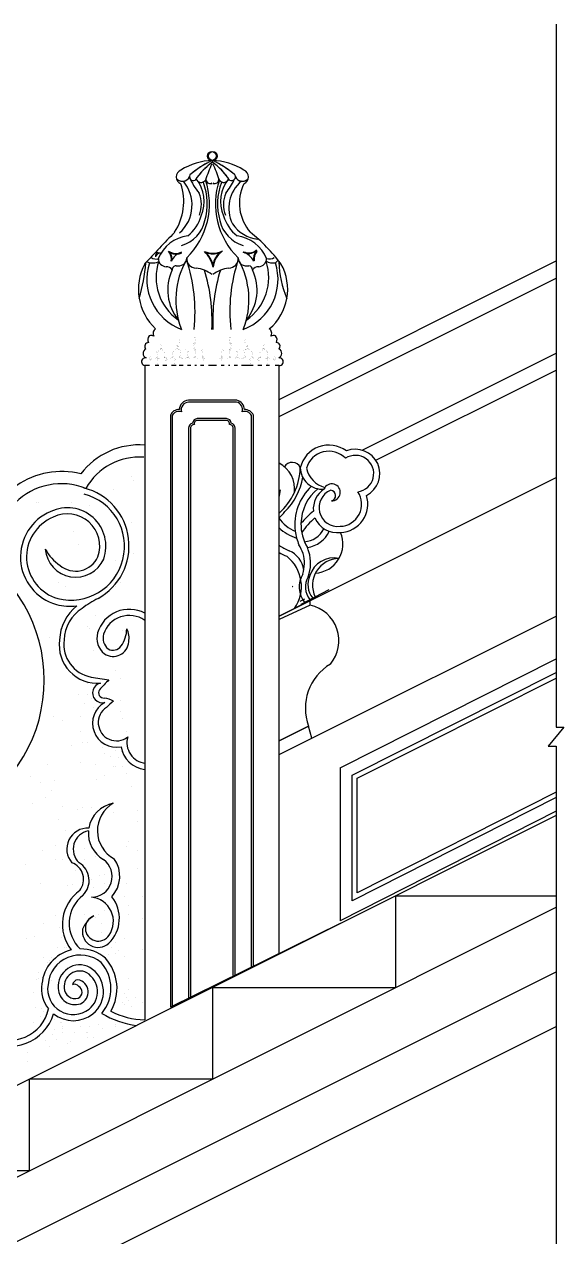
# Model space of a CAD drawing. Header units: metres. Extents: x -351 to 4765, y -725 to 4733.
# Drawn here: x 1990 to 2874, y 355 to 2340 of the extents above; entities that cross this region are included whole.
import ezdxf

# ---------------------------------------------------------------- set-up
doc = ezdxf.new("R2010")
doc.units = ezdxf.units.M
for name, color, linetype in [('3', 3, 'Continuous'), ('4', 4, 'Continuous'), ('7', 7, 'Continuous'), ('BH', 3, 'Continuous')]:
    doc.layers.add(name, color=color, linetype=linetype)

msp = doc.modelspace()

# ---------------------------------------------------------------- linework, layer by layer
at = {"layer": '3'}
for p, q in [((2861.16, 2339.92), (2861.16, 1230.16)), ((2268.58, 1827.48), (2268.58, 1827.48)), ((2269.33, 1827.02), (2269.33, 1827.02)), ((2270.02, 1827.14), (2270.02, 1827.14)), ((2270.38, 1827.16), (2270.38, 1827.16)), ((2326.67, 1827.16), (2326.67, 1827.16)), ((2327.03, 1827.14), (2327.03, 1827.14)), ((2327.71, 1827.02), (2327.71, 1827.02)), ((2328.46, 1827.48), (2328.46, 1827.48)), ((2212.75, 1806.9), (2212.75, 1806.9)), ((2212.76, 1807.33), (2212.76, 1807.33)), ((2213.49, 1814.82), (2213.49, 1814.82)), ((2213.8, 1809.36), (2213.8, 1809.36)), ((2214.3, 1808.51), (2214.3, 1808.51)), ((2214.34, 1814.28), (2214.34, 1814.28)), ((2214.63, 1814.64), (2214.63, 1814.64)), ((2214.84, 1809.49), (2214.84, 1809.49)), ((2215.11, 1809.81), (2215.11, 1809.81)), ((2215.45, 1808.97), (2215.45, 1808.97)), ((2215.95, 1809.28), (2215.95, 1809.28)), ((2216.29, 1806.69), (2216.29, 1806.69)), ((2238.42, 1808.2), (2238.42, 1808.2)), ((2238.79, 1807.86), (2238.79, 1807.86)), ((2240.02, 1809.86), (2240.02, 1809.86)), ((2240.34, 1813.71), (2240.34, 1813.71)), ((2240.7, 1813.37), (2240.7, 1813.37)), ((2240.72, 1812.9), (2240.72, 1812.9)), ((2240.87, 1809.32), (2240.87, 1809.32)), ((2241.59, 1813.23), (2241.59, 1813.23)), ((2241.72, 1809.38), (2241.72, 1809.38)), ((2241.76, 1813.04), (2241.76, 1813.04)), ((2242.29, 1812.4), (2242.29, 1812.4)), ((2242.44, 1811.78), (2242.44, 1811.78)), ((2242.57, 1807.97), (2242.57, 1807.97)), ((2243.61, 1808.1), (2243.61, 1808.1)), ((2243.9, 1807.39), (2243.9, 1807.39)), ((2244.26, 1818.55), (2244.26, 1818.55)), ((2244.26, 1807.37), (2244.26, 1807.37)), ((2245.08, 1823.83), (2245.08, 1823.83)), ((2245.28, 1822.42), (2245.28, 1822.42)), ((2245.3, 1818.68), (2245.3, 1818.68)), ((2254.91, 1807.62), (2254.91, 1807.62)), ((2267.57, 1817.36), (2267.57, 1817.36)), ((2267.64, 1816.45), (2267.64, 1816.45)), ((2267.7, 1813.51), (2267.7, 1813.51)), ((2267.82, 1809.66), (2267.82, 1809.66)), ((2268.48, 1816.98), (2268.48, 1816.98)), ((2268.68, 1816.58), (2268.68, 1816.58)), ((2268.68, 1809.53), (2268.68, 1809.53)), ((2268.78, 1819.39), (2268.78, 1819.39)), ((2268.82, 1807.43), (2268.82, 1807.43)), ((2268.85, 1816.64), (2268.85, 1816.64)), ((2269.48, 1811.51), (2269.48, 1811.51)), ((2269.55, 1814.92), (2269.55, 1814.92)), ((2270.14, 1823.29), (2270.14, 1823.29)), ((2270.2, 1822.47), (2270.2, 1822.47)), ((2270.27, 1819.43), (2270.27, 1819.43)), ((2270.31, 1816.8), (2270.31, 1816.8)), ((2270.4, 1822.49), (2270.4, 1822.49)), ((2270.65, 1807.87), (2270.65, 1807.87)), ((2270.67, 1807.71), (2270.67, 1807.71)), ((2271.04, 1807.37), (2271.04, 1807.37)), ((2271.33, 1806.57), (2271.33, 1806.57)), ((2282.09, 1807.99), (2282.09, 1807.99)), ((2314.95, 1807.99), (2314.95, 1807.99)), ((2325.71, 1806.57), (2325.71, 1806.57)), ((2326, 1807.37), (2326, 1807.37)), ((2326.37, 1807.71), (2326.37, 1807.71)), ((2326.4, 1807.87), (2326.4, 1807.87)), ((2326.65, 1822.49), (2326.65, 1822.49)), ((2326.74, 1816.8), (2326.74, 1816.8)), ((2326.77, 1819.43), (2326.77, 1819.43)), ((2326.84, 1822.47), (2326.84, 1822.47)), ((2326.9, 1823.29), (2326.9, 1823.29)), ((2327.49, 1814.92), (2327.49, 1814.92)), ((2327.56, 1811.51), (2327.56, 1811.51)), ((2328.19, 1816.64), (2328.19, 1816.64)), ((2328.23, 1807.43), (2328.23, 1807.43)), ((2328.27, 1819.39), (2328.27, 1819.39)), ((2328.36, 1816.58), (2328.36, 1816.58)), ((2328.36, 1809.53), (2328.36, 1809.53)), ((2328.56, 1816.98), (2328.56, 1816.98)), ((2329.22, 1809.66), (2329.22, 1809.66)), ((2329.35, 1813.51), (2329.35, 1813.51)), ((2329.4, 1816.45), (2329.4, 1816.45)), ((2329.47, 1817.36), (2329.47, 1817.36)), ((2342.13, 1807.62), (2342.13, 1807.62)), ((2351.74, 1818.68), (2351.74, 1818.68)), ((2351.76, 1822.42), (2351.76, 1822.42)), ((2351.96, 1823.83), (2351.96, 1823.83)), ((2352.78, 1818.55), (2352.78, 1818.55)), ((2352.79, 1807.37), (2352.79, 1807.37)), ((2353.14, 1807.39), (2353.14, 1807.39)), ((2353.44, 1808.1), (2353.44, 1808.1)), ((2354.48, 1807.97), (2354.48, 1807.97)), ((2354.6, 1811.78), (2354.6, 1811.78)), ((2354.75, 1812.4), (2354.75, 1812.4)), ((2355.28, 1813.04), (2355.28, 1813.04)), ((2355.32, 1809.38), (2355.32, 1809.38)), ((2355.45, 1813.23), (2355.45, 1813.23)), ((2356.18, 1809.32), (2356.18, 1809.32)), ((2356.32, 1812.9), (2356.32, 1812.9)), ((2356.34, 1813.37), (2356.34, 1813.37)), ((2356.71, 1813.71), (2356.71, 1813.71)), ((2357.02, 1809.86), (2357.02, 1809.86)), ((2358.25, 1807.86), (2358.25, 1807.86)), ((2358.62, 1808.2), (2358.62, 1808.2)), ((2380.76, 1806.69), (2380.76, 1806.69)), ((2381.09, 1809.28), (2381.09, 1809.28)), ((2381.59, 1808.97), (2381.59, 1808.97)), ((2381.93, 1809.81), (2381.93, 1809.81)), ((2382.2, 1809.49), (2382.2, 1809.49)), ((2382.42, 1814.64), (2382.42, 1814.64)), ((2382.7, 1814.28), (2382.7, 1814.28)), ((2382.75, 1808.51), (2382.75, 1808.51)), ((2383.24, 1809.36), (2383.24, 1809.36)), ((2383.55, 1814.82), (2383.55, 1814.82)), ((2384.28, 1807.33), (2384.28, 1807.33)), ((2384.29, 1806.9), (2384.29, 1806.9)), ((2194.96, 1793.25), (2194.96, 1793.25)), ((2195.08, 1791.36), (2195.08, 1791.36)), ((2195.89, 1794.21), (2195.89, 1794.21)), ((2196.66, 1789.74), (2196.66, 1789.74)), ((2196.71, 1795.57), (2196.71, 1795.57)), ((2197.5, 1791.25), (2197.5, 1791.25)), ((2197.8, 1791.72), (2197.8, 1791.72)), ((2198.84, 1791.85), (2198.84, 1791.85)), ((2198.92, 1792.27), (2198.92, 1792.27)), ((2205.85, 1792.78), (2205.85, 1792.78)), ((2206.82, 1793.57), (2206.82, 1793.57)), ((2207.5, 1794.77), (2207.5, 1794.77)), ((2207.55, 1803.36), (2207.55, 1803.36)), ((2207.76, 1803.07), (2207.76, 1803.07)), ((2208.01, 1795.36), (2208.01, 1795.36)), ((2208.14, 1791.51), (2208.14, 1791.51)), ((2208.15, 1802.31), (2208.15, 1802.31)), ((2208.34, 1794.23), (2208.34, 1794.23)), ((2208.36, 1799.42), (2208.36, 1799.42)), ((2208.56, 1791.98), (2208.56, 1791.98)), ((2208.57, 1793.13), (2208.57, 1793.13)), ((2209.11, 1789.76), (2209.11, 1789.76)), ((2209.61, 1793.27), (2209.61, 1793.27)), ((2210.27, 1804.93), (2210.27, 1804.93)), ((2210.34, 1805.05), (2210.34, 1805.05)), ((2210.72, 1793.49), (2210.72, 1793.49)), ((2211.38, 1792.29), (2211.38, 1792.29)), ((2216.65, 1806.35), (2216.65, 1806.35)), ((2219.34, 1794.55), (2219.34, 1794.55)), ((2219.96, 1794.79), (2219.96, 1794.79)), ((2220.38, 1794.69), (2220.38, 1794.69)), ((2220.39, 1802.93), (2220.39, 1802.93)), ((2220.58, 1795.49), (2220.58, 1795.49)), ((2220.6, 1802.33), (2220.6, 1802.33)), ((2220.75, 1802.59), (2220.75, 1802.59)), ((2220.8, 1794.25), (2220.8, 1794.25)), ((2221.07, 1793.53), (2221.07, 1793.53)), ((2222.22, 1789.75), (2222.22, 1789.75)), ((2222.41, 1789.24), (2222.41, 1789.24)), ((2222.57, 1793.66), (2222.57, 1793.66)), ((2222.94, 1793.33), (2222.94, 1793.33)), ((2223.83, 1792.32), (2223.83, 1792.32)), ((2223.85, 1789.97), (2223.85, 1789.97)), ((2223.89, 1791.75), (2223.89, 1791.75)), ((2224.68, 1791.73), (2224.68, 1791.73)), ((2230.69, 1793.49), (2230.69, 1793.49)), ((2231.7, 1793.79), (2231.7, 1793.79)), ((2232.41, 1794.81), (2232.41, 1794.81)), ((2232.61, 1799), (2232.61, 1799)), ((2232.77, 1796.32), (2232.77, 1796.32)), ((2233.06, 1802.36), (2233.06, 1802.36)), ((2233.25, 1794.27), (2233.25, 1794.27)), ((2233.64, 1801.61), (2233.64, 1801.61)), ((2234.03, 1803.48), (2234.03, 1803.48)), ((2234.28, 1795.77), (2234.28, 1795.77)), ((2234.52, 1804.51), (2234.52, 1804.51)), ((2236.29, 1792.34), (2236.29, 1792.34)), ((2236.95, 1789.91), (2236.95, 1789.91)), ((2237.33, 1791.74), (2237.33, 1791.74)), ((2238.37, 1791.88), (2238.37, 1791.88)), ((2244.63, 1795.81), (2244.63, 1795.81)), ((2244.71, 1795.17), (2244.71, 1795.17)), ((2244.87, 1794.83), (2244.87, 1794.83)), ((2245.08, 1794.84), (2245.08, 1794.84)), ((2245.45, 1803.17), (2245.45, 1803.17)), ((2245.52, 1802.38), (2245.52, 1802.38)), ((2245.71, 1794.3), (2245.71, 1794.3)), ((2246.25, 1798.09), (2246.25, 1798.09)), ((2247.08, 1805.59), (2247.08, 1805.59)), ((2247.46, 1794.03), (2247.46, 1794.03)), ((2248.1, 1793.16), (2248.1, 1793.16)), ((2249.14, 1793.3), (2249.14, 1793.3)), ((2250.16, 1792.15), (2250.16, 1792.15)), ((2254.82, 1793.17), (2254.82, 1793.17)), ((2256.15, 1794.22), (2256.15, 1794.22)), ((2257.32, 1794.86), (2257.32, 1794.86)), ((2257.84, 1804.8), (2257.84, 1804.8)), ((2257.85, 1798.05), (2257.85, 1798.05)), ((2257.97, 1802.4), (2257.97, 1802.4)), ((2257.98, 1794.2), (2257.98, 1794.2)), ((2258.06, 1799.65), (2258.06, 1799.65)), ((2258.17, 1794.32), (2258.17, 1794.32)), ((2258.65, 1804.2), (2258.65, 1804.2)), ((2258.84, 1796.75), (2258.84, 1796.75)), ((2258.86, 1794.58), (2258.86, 1794.58)), ((2259.01, 1803.86), (2259.01, 1803.86)), ((2259.91, 1794.71), (2259.91, 1794.71)), ((2261.2, 1792.38), (2261.2, 1792.38)), ((2268.33, 1794.24), (2268.33, 1794.24)), ((2268.61, 1806.22), (2268.61, 1806.22)), ((2268.95, 1794.75), (2268.95, 1794.75)), ((2269.63, 1795.99), (2269.63, 1795.99)), ((2269.78, 1794.88), (2269.78, 1794.88)), ((2270.43, 1802.42), (2270.43, 1802.42)), ((2270.45, 1801.28), (2270.45, 1801.28)), ((2270.62, 1794.34), (2270.62, 1794.34)), ((2270.67, 1796.13), (2270.67, 1796.13)), ((2270.77, 1804.02), (2270.77, 1804.02)), ((2271.02, 1796.31), (2271.02, 1796.31)), ((2273.66, 1792.41), (2273.66, 1792.41)), ((2280.78, 1805.71), (2280.78, 1805.71)), ((2281.15, 1805.37), (2281.15, 1805.37)), ((2281.54, 1796.48), (2281.54, 1796.48)), ((2282.24, 1794.9), (2282.24, 1794.9)), ((2282.24, 1792.48), (2282.24, 1792.48)), ((2282.89, 1803.77), (2282.89, 1803.77)), ((2282.89, 1802.45), (2282.89, 1802.45)), ((2282.97, 1796.44), (2282.97, 1796.44)), ((2283.07, 1797.76), (2283.07, 1797.76)), ((2283.08, 1794.36), (2283.08, 1794.36)), ((2283.28, 1792.61), (2283.28, 1792.61)), ((2283.34, 1796.1), (2283.34, 1796.1)), ((2283.85, 1789.89), (2283.85, 1789.89)), ((2284.08, 1794.48), (2284.08, 1794.48)), ((2284.21, 1790.62), (2284.21, 1790.62)), ((2284.91, 1792.83), (2284.91, 1792.83)), ((2286.12, 1792.43), (2286.12, 1792.43)), ((2310.92, 1792.43), (2310.92, 1792.43)), ((2312.13, 1792.83), (2312.13, 1792.83)), ((2312.84, 1790.62), (2312.84, 1790.62)), ((2312.96, 1794.48), (2312.96, 1794.48)), ((2313.19, 1789.89), (2313.19, 1789.89)), ((2313.71, 1796.1), (2313.71, 1796.1)), ((2313.76, 1792.61), (2313.76, 1792.61)), ((2313.96, 1794.36), (2313.96, 1794.36)), ((2313.98, 1797.76), (2313.98, 1797.76)), ((2314.07, 1796.44), (2314.07, 1796.44)), ((2314.15, 1803.77), (2314.15, 1803.77)), ((2314.15, 1802.45), (2314.15, 1802.45)), ((2314.8, 1794.9), (2314.8, 1794.9)), ((2314.8, 1792.48), (2314.8, 1792.48)), ((2315.5, 1796.48), (2315.5, 1796.48)), ((2315.89, 1805.37), (2315.89, 1805.37)), ((2316.26, 1805.71), (2316.26, 1805.71)), ((2323.38, 1792.41), (2323.38, 1792.41)), ((2326.02, 1796.31), (2326.02, 1796.31)), ((2326.27, 1804.02), (2326.27, 1804.02)), ((2326.37, 1796.13), (2326.37, 1796.13)), ((2326.42, 1794.34), (2326.42, 1794.34)), ((2326.59, 1801.28), (2326.59, 1801.28)), ((2326.61, 1802.42), (2326.61, 1802.42)), ((2327.26, 1794.88), (2327.26, 1794.88)), ((2327.41, 1795.99), (2327.41, 1795.99)), ((2328.09, 1794.75), (2328.09, 1794.75)), ((2328.43, 1806.22), (2328.43, 1806.22)), ((2328.72, 1794.24), (2328.72, 1794.24)), ((2335.84, 1792.38), (2335.84, 1792.38)), ((2337.14, 1794.71), (2337.14, 1794.71)), ((2338.03, 1803.86), (2338.03, 1803.86)), ((2338.18, 1794.58), (2338.18, 1794.58)), ((2338.2, 1796.75), (2338.2, 1796.75)), ((2338.4, 1804.2), (2338.4, 1804.2)), ((2338.87, 1794.32), (2338.87, 1794.32)), ((2338.98, 1799.65), (2338.98, 1799.65)), ((2339.07, 1802.4), (2339.07, 1802.4)), ((2339.07, 1794.2), (2339.07, 1794.2)), ((2339.19, 1798.05), (2339.19, 1798.05)), ((2339.2, 1804.8), (2339.2, 1804.8)), ((2339.72, 1794.86), (2339.72, 1794.86)), ((2340.89, 1794.22), (2340.89, 1794.22)), ((2342.22, 1793.17), (2342.22, 1793.17)), ((2346.88, 1792.15), (2346.88, 1792.15)), ((2347.9, 1793.3), (2347.9, 1793.3)), ((2348.94, 1793.16), (2348.94, 1793.16)), ((2349.58, 1794.03), (2349.58, 1794.03)), ((2349.96, 1805.59), (2349.96, 1805.59)), ((2350.79, 1798.09), (2350.79, 1798.09)), ((2351.33, 1794.3), (2351.33, 1794.3)), ((2351.52, 1802.38), (2351.52, 1802.38)), ((2351.59, 1803.17), (2351.59, 1803.17)), ((2351.97, 1794.84), (2351.97, 1794.84)), ((2352.17, 1794.83), (2352.17, 1794.83)), ((2352.33, 1795.17), (2352.33, 1795.17)), ((2352.41, 1795.81), (2352.41, 1795.81)), ((2358.67, 1791.88), (2358.67, 1791.88)), ((2359.71, 1791.74), (2359.71, 1791.74)), ((2360.1, 1789.91), (2360.1, 1789.91)), ((2360.75, 1792.34), (2360.75, 1792.34)), ((2362.52, 1804.51), (2362.52, 1804.51)), ((2362.76, 1795.77), (2362.76, 1795.77)), ((2363.01, 1803.48), (2363.01, 1803.48)), ((2363.4, 1801.61), (2363.4, 1801.61)), ((2363.79, 1794.27), (2363.79, 1794.27)), ((2363.98, 1802.36), (2363.98, 1802.36)), ((2364.27, 1796.32), (2364.27, 1796.32)), ((2364.44, 1799), (2364.44, 1799)), ((2364.63, 1794.81), (2364.63, 1794.81)), ((2365.34, 1793.79), (2365.34, 1793.79)), ((2366.35, 1793.49), (2366.35, 1793.49)), ((2372.36, 1791.73), (2372.36, 1791.73)), ((2373.15, 1791.75), (2373.15, 1791.75)), ((2373.2, 1789.97), (2373.2, 1789.97)), ((2373.21, 1792.32), (2373.21, 1792.32)), ((2374.1, 1793.33), (2374.1, 1793.33)), ((2374.47, 1793.66), (2374.47, 1793.66)), ((2374.63, 1789.24), (2374.63, 1789.24)), ((2374.82, 1789.75), (2374.82, 1789.75)), ((2375.97, 1793.53), (2375.97, 1793.53)), ((2376.24, 1794.25), (2376.24, 1794.25)), ((2376.29, 1802.59), (2376.29, 1802.59)), ((2376.44, 1802.33), (2376.44, 1802.33)), ((2376.46, 1795.49), (2376.46, 1795.49)), ((2376.66, 1802.93), (2376.66, 1802.93)), ((2376.67, 1794.69), (2376.67, 1794.69)), ((2377.09, 1794.79), (2377.09, 1794.79)), ((2377.71, 1794.55), (2377.71, 1794.55)), ((2380.39, 1806.35), (2380.39, 1806.35)), ((2385.66, 1792.29), (2385.66, 1792.29)), ((2386.33, 1793.49), (2386.33, 1793.49)), ((2386.7, 1805.05), (2386.7, 1805.05)), ((2386.77, 1804.93), (2386.77, 1804.93)), ((2387.43, 1793.27), (2387.43, 1793.27)), ((2387.93, 1789.76), (2387.93, 1789.76)), ((2388.47, 1793.13), (2388.47, 1793.13)), ((2388.49, 1791.98), (2388.49, 1791.98)), ((2388.68, 1799.42), (2388.68, 1799.42)), ((2388.7, 1794.23), (2388.7, 1794.23)), ((2388.89, 1802.31), (2388.89, 1802.31)), ((2388.9, 1791.51), (2388.9, 1791.51)), ((2389.03, 1795.36), (2389.03, 1795.36)), ((2389.28, 1803.07), (2389.28, 1803.07)), ((2389.49, 1803.36), (2389.49, 1803.36)), ((2389.54, 1794.77), (2389.54, 1794.77)), ((2390.23, 1793.57), (2390.23, 1793.57)), ((2391.19, 1792.78), (2391.19, 1792.78)), ((2398.12, 1792.27), (2398.12, 1792.27)), ((2398.2, 1791.85), (2398.2, 1791.85)), ((2399.24, 1791.72), (2399.24, 1791.72)), ((2399.54, 1791.25), (2399.54, 1791.25)), ((2400.34, 1795.57), (2400.34, 1795.57)), ((2400.38, 1789.74), (2400.38, 1789.74)), ((2401.16, 1794.21), (2401.16, 1794.21)), ((2401.96, 1791.36), (2401.96, 1791.36)), ((2402.08, 1793.25), (2402.08, 1793.25)), ((2210.53, 1781.36), (2204.81, 1781.36)), ((2205.69, 1781.73), (2205.69, 1781.73)), ((2206.87, 1782.55), (2206.87, 1782.55)), ((2207.91, 1782.69), (2207.91, 1782.69)), ((2208.38, 1782.27), (2208.38, 1782.27)), ((2208.39, 1783.8), (2208.39, 1783.8)), ((2224.07, 1781.36), (2217.38, 1781.36)), ((2219.11, 1782.3), (2219.11, 1782.3)), ((2220.84, 1782.29), (2220.84, 1782.29)), ((2221.45, 1781.97), (2221.45, 1781.97)), ((2239.37, 1781.36), (2231.77, 1781.36)), ((2233.29, 1782.31), (2233.29, 1782.31)), ((2234.87, 1782.4), (2234.87, 1782.4)), ((2235.24, 1782.06), (2235.24, 1782.06)), ((2235.64, 1784.79), (2235.64, 1784.79)), ((2236.49, 1784.26), (2236.49, 1784.26)), ((2237.2, 1782.21), (2237.2, 1782.21)), ((2238.3, 1781.51), (2238.3, 1781.51)), ((2250.83, 1781.36), (2243.84, 1781.36)), ((2263.06, 1781.36), (2257.68, 1781.36)), ((2272.23, 1781.36), (2269.91, 1781.36)), ((2284.38, 1781.36), (2279.08, 1781.36)), ((2304.95, 1781.36), (2292.09, 1781.36)), ((2317.96, 1781.36), (2312.66, 1781.36)), ((2327.13, 1781.36), (2324.81, 1781.36)), ((2339.36, 1781.36), (2333.98, 1781.36)), ((2365.27, 1781.36), (2346.21, 1781.36)), ((2358.74, 1781.51), (2358.74, 1781.51)), ((2359.84, 1782.21), (2359.84, 1782.21)), ((2360.56, 1784.26), (2360.56, 1784.26)), ((2361.4, 1784.79), (2361.4, 1784.79)), ((2361.8, 1782.06), (2361.8, 1782.06)), ((2362.17, 1782.4), (2362.17, 1782.4)), ((2363.75, 1782.31), (2363.75, 1782.31)), ((2379.66, 1781.36), (2372.97, 1781.36)), ((2375.6, 1781.97), (2375.6, 1781.97)), ((2376.2, 1782.29), (2376.2, 1782.29)), ((2377.93, 1782.3), (2377.93, 1782.3)), ((2392.24, 1781.36), (2386.51, 1781.36)), ((2388.65, 1783.8), (2388.65, 1783.8)), ((2388.66, 1782.27), (2388.66, 1782.27)), ((2389.13, 1782.69), (2389.13, 1782.69)), ((2390.17, 1782.55), (2390.17, 1782.55)), ((2391.35, 1781.73), (2391.35, 1781.73)), ((2338.17, 1721.36), (2259.44, 1721.36)), ((2232.64, 1699.26), (2232.64, 732.41)), ((2321.63, 1691.36), (2273.66, 1691.36)), ((2362.64, 797.41), (2362.64, 1699.26)), ((2262.64, 1678.69), (2262.64, 747.41)), ((2332.64, 782.41), (2332.64, 1678.69)), ((2443.74, 1390.56), (2489.76, 1414.26)), ((2458.66, 1388.73), (2407.64, 1365.43)), ((2461.55, 1171.24), (2861.16, 1371.04)), ((2527.64, 1110.42), (2861.16, 1278.37)), ((2535.64, 1105.49), (2861.16, 1269.42)), ((2861.16, 1230.16), (2861.16, 1189.25)), ((2456.04, 1190.85), (2407.64, 1166.65)), ((2407.64, 1166.65), (2456.04, 1190.85)), ((2407.64, 1166.65), (2456.04, 1190.85)), ((2873.85, 1189.25), (2848.47, 1157.78)), ((2861.16, 1189.25), (2873.85, 1189.25)), ((2848.47, 1157.78), (2861.16, 1157.78)), ((2861.16, 1157.78), (2861.16, 1134.81)), ((2861.16, 1134.81), (2861.16, -156.73)), ((2527.64, 904.77), (2527.64, 1110.42)), ((2535.64, 917.8), (2535.64, 1105.49)), ((2861.16, 1073.92), (2527.64, 904.77)), ((2861.16, 1082.89), (2535.64, 917.8)), ((2598.96, 763.19), (2598.96, 913.19)), ((2598.96, 913.19), (2861.16, 913.19)), ((800.28, -136.15), (2861.16, 894.29)), ((1658.88, 187.34), (2861.16, 788.48)), ((2298.96, 613.19), (2298.96, 763.19)), ((2298.96, 763.19), (2598.96, 763.19)), ((1997.76, 267.34), (2861.16, 699.04)), ((1998.96, 463.19), (1998.96, 613.19)), ((1998.96, 613.19), (2298.96, 613.19)), ((1698.96, 463.19), (1998.96, 463.19))]:
    msp.add_line(p, q, dxfattribs=at)
for centre, radius, start, end in [((2367.7, 1969.57), 162.93, 115.12, 130.62), ((2367.21, 2020.12), 116.43, 125.81, 146.37), ((2575.81, 1986.58), 304.94, 155.81, 161.2), ((2229.83, 2020.12), 116.43, 33.63, 54.19), ((2229.35, 1969.57), 162.93, 49.38, 64.88), ((2021.23, 1986.58), 304.94, 18.8, 24.19), ((2249.24, 2095.69), 12.84, 222.28, 334.43), ((2267.17, 2090.15), 6.35, 150.82, 299.25), ((2346.73, 2123.12), 92.02, 201, 220.34), ((2280.05, 2089.44), 8.44, 196.41, 327.13), ((2287.14, 2084.86), 0, 351.12, 154.13), ((2294.4, 2085.89), 6.61, 169.88, 299.4), ((2302.64, 2085.89), 6.61, 240.6, 10.12), ((2317, 2089.44), 8.44, 212.87, 343.59), ((2309.91, 2084.86), 0, 25.87, 188.88), ((2250.31, 2123.12), 92.02, 319.66, 335.98), ((2329.87, 2090.15), 6.35, 240.75, 29.18), ((2347.8, 2095.69), 12.84, 205.57, 317.72), ((2201.45, 2043.07), 63.71, 357.22, 38.8), ((2191.45, 2045.81), 98.73, 343.86, 20.87), ((2405.59, 2045.81), 98.73, 159.13, 196.14), ((2382.92, 2038.9), 57.54, 129.99, 206.62), ((2232.94, 2044.69), 47.56, 338.68, 23.36), ((2364.11, 2044.69), 47.56, 156.64, 201.32), ((2208.77, 2042.02), 56.36, 309.35, 357.92), ((2232.73, 2030.37), 54.89, 286.32, 347.36), ((2364.31, 2030.37), 54.89, 192.64, 253.68), ((2379.24, 2044.98), 57.42, 213.71, 263.41), ((2216.23, 1959.98), 10.82, 141.38, 184.26), ((2214.98, 1955.88), 10.1, 102.58, 160.94), ((2211.28, 1971.25), 5.72, 232.17, 285.24), ((2239.27, 1986.92), 23.2, 245.64, 293.41), ((2209.78, 1955.2), 22.56, 352.09, 27.97), ((2244.21, 1927.9), 58.46, 19, 40.11), ((2299.28, 1999.86), 35.83, 253.2, 286.71), ((2335.09, 1939.66), 36.34, 134.59, 168.48), ((2357.77, 1986.92), 21.2, 246.59, 304.82), ((2387.26, 1955.2), 20.56, 141.26, 187.91), ((2370.44, 1968.69), 1, 321.26, 124.82), ((1934.05, 1967.69), 256.1, 342.69, 355.84), ((2278.42, 1922.19), 87.32, 161.88, 249.54), ((2291.26, 1925.46), 84.97, 161.76, 235.32), ((2370.65, 1889), 132.03, 150.18, 201.61), ((2006.57, 1869.97), 263.5, 353.55, 18.75), ((2590.47, 1869.97), 263.5, 161.25, 186.45), ((2226.39, 1889), 132.03, 338.39, 29.82), ((2318.62, 1922.19), 87.32, 290.46, 18.12), ((2305.78, 1925.46), 84.97, 304.68, 18.24), ((2566.35, 1954.05), 158.93, 181.2, 203.36), ((2302.97, 1904.69), 77.58, 154.76, 219.27), ((2021.59, 1854.76), 276.42, 357.02, 17.35), ((2575.45, 1854.76), 276.42, 162.65, 182.98), ((2294.07, 1904.69), 77.58, 320.73, 25.24), ((2202.06, 1823.26), 9.45, 137.69, 208.64), ((2198.41, 1821.54), 8.75, 59.04, 112.44), ((2209.85, 1833.96), 8.5, 121.36, 215.33), ((2387.19, 1833.96), 8.5, 324.67, 58.64), ((2398.63, 1821.54), 8.75, 67.56, 120.96), ((2394.98, 1823.26), 9.45, 331.36, 42.31), ((2193.1, 1801.09), 8.15, 114.74, 247.19), ((2193.74, 1812.81), 5.92, 89.77, 226.82), ((2403.3, 1812.81), 5.92, 313.18, 90.23), ((2403.94, 1801.09), 8.15, 292.81, 65.26), ((2188.71, 1787.48), 6.22, 78.6, 260.08), ((2408.35, 1787.51), 6.19, 263.48, 101.6), ((2260.13, 1708.64), 12.74, 93.12, 194.98), ((2334.54, 1708.56), 13.31, 346.07, 74.18), ((2243.67, 1693.74), 12.33, 70.29, 153.4), ((2274.36, 1685.88), 5.53, 97.3, 194.65), ((2320.92, 1685.88), 5.53, 345.35, 82.7), ((2351.62, 1693.74), 12.33, 26.6, 109.71), ((2268.57, 1678.57), 5.93, 85.74, 178.85), ((2326.71, 1678.57), 5.93, 1.15, 94.26), ((2346.51, 1614.46), 101.24, 314.26, 350.78), ((2066.51, 1485.18), 88.08, 256.22, 75.41), ((2063.88, 1485.72), 98.08, 298.87, 75.41), ((2519.15, 1521.05), 85.63, 133.19, 187.31), ((2519.15, 1521.05), 75.63, 129.42, 178.81), ((2061.11, 1485.44), 62.99, 340.41, 115.79), ((2065.03, 1467.68), 80.79, 112.81, 254.15), ((2065.03, 1467.68), 70.79, 112.6, 254.01), ((2061.11, 1485.44), 52.99, 340.82, 116.06), ((2355.63, 1590.33), 78.27, 311.11, 321.83), ((2519.15, 1521.05), 85.63, 187.31, 187.35), ((2519.15, 1521.05), 85.63, 187.35, 202.86), ((2516.28, 1520.82), 72.77, 178.58, 211.1), ((2074.75, 1484.59), 50, 184.54, 336.08), ((2092.8, 1517.8), 77.4, 208.7, 235.5), ((2393.56, 1457.4), 55.7, 16.54, 33.06), ((2393.56, 1457.4), 55.7, 341.65, 16.54), ((2393.56, 1457.4), 65.7, 16.54, 23.15), ((2393.56, 1457.4), 65.7, 340.55, 16.54), ((2074.75, 1484.59), 40, 229.86, 335.54), ((2497.03, 1425.53), 40.63, 77.49, 163.07), ((2506.24, 1421.39), 43.81, 90.52, 205.66), ((2482.47, 1418.68), 41.8, 149.56, 217.26), ((2482.9, 1418.49), 32.25, 148.13, 219.6), ((2490.28, 1422.54), 35.37, 155.23, 218.86), ((2066.51, 1485.18), 98.08, 256.11, 275.78), ((2193.15, 1238.55), 180.89, 116.92, 126.7), ((2122.39, 1329.38), 74.19, 128.31, 177.97), ((2118.77, 1330.18), 63.15, 122.28, 178.3), ((2162.28, 1327.93), 54.13, 62.06, 163.25), ((2162.3, 1328.07), 44, 54.83, 162.62), ((2109.54, 1350.85), 48.76, 323.92, 359.22), ((2131.19, 1335.34), 30.9, 347.85, 28.7), ((2110.03, 1323.51), 62.37, 172.17, 274.97), ((2109.48, 1324.7), 54.34, 172.21, 259.91), ((2142.38, 1335.07), 33.03, 165.18, 231.23), ((2141.94, 1334.84), 22.55, 163.61, 231.02), ((2135.88, 1330.62), 25.59, 236.34, 356), ((2135.81, 1330.9), 15.79, 239.33, 326.28), ((2183.86, 1708.11), 444.89, 259.13, 262.91), ((2118.5, 1245.37), 16.29, 100.83, 284.26), ((2620.84, 787.01), 687.01, 135.72, 137.59), ((2120.88, 1245.52), 8.74, 146.41, 273.65), ((2106.57, 1163.08), 75.2, 66.28, 78.6), ((2234.99, 1106.86), 158.99, 128.13, 133.8), ((2141.25, 1195.38), 38.99, 118.72, 281.52), ((2141.43, 1196.68), 29.89, 123.47, 307.99), ((2192.54, 1163.82), 34.01, 164.12, 263.62), ((2192.54, 1163.82), 44.01, 188.69, 263.62), ((2145.29, 1015.51), 49.9, 100.6, 170.3), ((2162.12, 1019.56), 51.98, 120.02, 241.91), ((2094.54, 989.5), 34.46, 87.4, 220.51), ((2101.28, 989.43), 30.67, 100.75, 226.55), ((2145.29, 1015.51), 49.9, 175.35, 240), ((2097.76, 945.04), 49.11, 316.99, 35.71), ((2058.79, 939.85), 28.88, 321.05, 70.69), ((2062.62, 938.01), 34.04, 314.65, 58.93), ((2100.48, 944.76), 33.96, 270, 54.2), ((2120.72, 866.39), 67.94, 125.52, 218.24), ((2121.33, 868.14), 57.39, 127.31, 227.07), ((2096.47, 871.11), 39.89, 325.52, 84.24), ((2089.61, 876.05), 56.58, 313.9, 38.85), ((2125.25, 843.43), 42.05, 119.46, 159.21), ((2111.62, 860.08), 21.17, 109.44, 326.95), ((2111.54, 854.52), 25.88, 171.5, 311.96), ((2082.24, 762.99), 63.13, 103.64, 174.71), ((2082.24, 762.99), 53.13, 49.93, 175.06), ((2082.24, 762.99), 63.13, 49.25, 90), ((2081.28, 764.51), 35.43, 62.24, 185.16), ((2073.46, 755.98), 46.72, 309.19, 58.62), ((2068.65, 761.57), 63.68, 319.95, 41.36), ((2068.65, 761.57), 73.68, 329.31, 41.94), ((2081.28, 764.51), 25.43, 62.93, 185.83), ((2079.61, 765.45), 10.33, 98.36, 168.2), ((2074.6, 755.41), 20.56, 291.86, 80.17), ((2073.46, 755.98), 36.72, 309.32, 58.11), ((2070.78, 760.65), 52.04, 170.98, 219), ((2070.78, 760.65), 42.04, 170.54, 308.11), ((2073.35, 762.21), 27.37, 181.85, 288.99), ((2073.35, 762.21), 17.37, 180.93, 288.12), ((2072.66, 759.57), 8.6, 37.1, 111.59), ((2074.6, 755.41), 10.56, 293.15, 62.21), ((1966.14, 742.34), 75.8, 239.6, 342.71), ((1966.14, 742.34), 65.8, 239.26, 347.32), ((2070.78, 760.65), 52.04, 231.69, 308.23), ((2191.98, 844.24), 144.4, 238.9, 263.01), ((2191.98, 844.24), 134.4, 243.5, 268.15)]:
    msp.add_arc(centre, radius, start, end, dxfattribs=at)
at = {"layer": '4'}
for p, q in [((2205.42, 1841.22), (2205.42, 1841.22)), ((2391.62, 1841.22), (2391.62, 1841.22)), ((2195.72, 1781.36), (2187.64, 1781.36)), ((2187.64, 1781.36), (2187.64, 709.91)), ((2407.64, 1781.36), (2401.32, 1781.36)), ((2407.64, 819.91), (2407.64, 1781.36)), ((2861.16, 1044.29), (500.28, -136.15)), ((2507.64, 867.53), (2229.64, 730.91))]:
    msp.add_line(p, q, dxfattribs=at)
for centre in [(2297.64, 2124.22), (2299.4, 2124.22)]:
    msp.add_circle(centre, 7.14, dxfattribs=at)
for centre, radius, start, end in [((2304.33, 2006.73), 110.51, 93.01, 121.21), ((2292.71, 2006.73), 110.51, 58.79, 86.99), ((2251.51, 2089.97), 12.12, 111.46, 247.73), ((2345.53, 2089.97), 12.12, 292.27, 68.54), ((2160.46, 2049.67), 91.22, 326.47, 18.59), ((2415.13, 2046.86), 72.4, 153.86, 221.07), ((8014.32, -3528.23), 7996.04, 136.27, 136.78), ((2187.16, 1780.37), 279.26, 36.83, 51.62), ((2266.44, 1906.16), 89.1, 152.17, 226.78), ((2337.26, 1905.93), 84.51, 310.03, 29.67), ((2178.91, 1530.59), 120.7, 85.85, 142.68), ((2051.34, 1479.66), 128.06, 75.72, 174.15)]:
    msp.add_arc(centre, radius, start, end, dxfattribs=at)
at = {"layer": '7'}
for p, q in [((2407.64, 1725.66), (2861.16, 1952.42)), ((2407.64, 1697.71), (2861.16, 1924.47)), ((2543.53, 1642.67), (2861.16, 1801.49)), ((2566.19, 1626.05), (2861.16, 1773.54)), ((2338.57, 1724.36), (2259.36, 1724.36)), ((2229.64, 1699.93), (2229.64, 730.91)), ((2321.8, 1694.36), (2273.49, 1694.36)), ((2365.64, 798.91), (2365.64, 1699.93)), ((2259.64, 1678.71), (2259.64, 745.91)), ((2335.64, 783.91), (2335.64, 1678.71)), ((2407.64, 1370.88), (2861.16, 1597.64)), ((2407.64, 1144.29), (2407.64, 1557.79)), ((2458.42, 1396.27), (2407.64, 1370.88)), ((2449.58, 1398.95), (2441.55, 1394.81)), ((2458.66, 1388.73), (2458.42, 1396.27)), ((2458.66, 1388.73), (2458.66, 1388.73)), ((2458.66, 1388.73), (2458.66, 1388.73)), ((2507.64, 1122.74), (2861.16, 1300.77)), ((2407.64, 1144.29), (2461.55, 1171.24)), ((2461.55, 1171.24), (2456.04, 1190.85)), ((2507.64, 1122.74), (2507.64, 872.2)), ((2861.16, 1051.5), (2507.64, 872.2))]:
    msp.add_line(p, q, dxfattribs=at)
for centre, radius, start, end in [((2367.7, 1969.57), 162.93, 118.65, 129.69), ((2367.21, 2020.12), 116.43, 131.48, 141.83), ((2229.83, 2020.12), 116.43, 38.17, 48.52), ((2229.35, 1969.57), 162.93, 50.31, 61.35), ((2249.24, 2095.69), 12.84, 222.28, 295.47), ((2171.16, 2045.47), 122.48, 314.17, 18.76), ((2225.98, 2049.89), 59.11, 336.53, 38.96), ((2425.88, 2045.47), 122.48, 161.24, 225.83), ((2371.06, 2049.89), 59.11, 141.04, 203.47), ((2347.8, 2095.69), 12.84, 244.53, 317.72), ((2280.05, 2089.44), 8.44, 231.21, 296.3), ((2296.02, 2090.98), 11.81, 242.53, 277.89), ((2301.02, 2090.98), 11.81, 262.11, 297.47), ((2317, 2089.44), 8.44, 243.7, 308.79), ((2219.89, 2043.17), 62.62, 307.53, 344.41), ((2377.15, 2043.17), 62.62, 195.59, 232.47), ((2266.22, 1933.12), 60.94, 97.72, 157.62), ((2330.83, 1933.12), 60.94, 22.38, 82.28), ((2239.27, 1986.92), 22.2, 235.18, 293.41), ((2209.78, 1955.2), 21.56, 352.09, 38.74), ((2255.67, 1940.36), 27.26, 106.15, 154.18), ((2244.21, 1927.9), 57.46, 14.47, 44.1), ((2299.28, 1999.86), 34.83, 246.66, 297.29), ((2335.09, 1939.66), 35.34, 124.17, 175.81), ((2357.77, 1986.92), 22.2, 246.59, 304.82), ((2341.37, 1940.36), 27.26, 25.82, 73.85), ((2387.26, 1955.2), 21.56, 141.26, 187.91), ((2200.5, 1973.14), 24.06, 246.23, 298.75), ((2206.61, 1970.79), 15.24, 234.2, 288.23), ((2223.21, 1956.31), 13.35, 179.99, 267.69), ((2242.63, 1958), 13.87, 254.46, 358.41), ((2271.54, 1955.95), 15.13, 173.67, 270.96), ((2325.5, 1955.95), 15.13, 269.04, 6.33), ((2354.41, 1958), 13.87, 181.59, 285.54), ((2373.84, 1956.31), 13.35, 272.31, 0.01), ((2398.05, 1973.14), 24.06, 241.25, 278.53), ((2391.95, 1970.79), 15.24, 251.77, 301.46), ((2391.56, 1963.01), 16.96, 306.35, 323.2), ((2222.04, 1929.3), 13.69, 38.18, 87.35), ((2239.29, 1938.14), 6.51, 93.33, 183.33), ((2265.14, 1888.13), 53.11, 52.26, 82.8), ((2331.9, 1888.13), 53.11, 97.2, 127.74), ((2357.75, 1938.14), 6.51, 356.67, 86.67), ((2375.01, 1929.3), 13.69, 92.65, 141.82), ((2243.67, 1693.74), 15.33, 87.27, 156.19), ((2260.13, 1708.64), 15.74, 92.81, 178.49), ((2334.54, 1708.56), 16.31, 1.75, 75.71), ((2351.62, 1693.74), 15.33, 23.81, 92.9), ((2274.36, 1685.88), 8.53, 95.87, 171.79), ((2320.92, 1685.88), 8.53, 8.21, 84.13), ((2268.57, 1678.57), 8.93, 107.27, 179.06), ((2326.71, 1678.57), 8.93, 0.94, 72.73), ((2489.08, 1603.11), 47.86, 52.95, 166.94), ((2178.91, 1530.59), 100.7, 85.85, 150.55), ((2489.08, 1603.11), 37.86, 43.8, 164.99), ((2532.74, 1604.21), 29.95, 277.75, 123.06), ((2532.74, 1604.21), 39.95, 296.75, 111.79), ((2338.36, 1617.18), 104.14, 311.7, 358.21), ((2386.41, 1579.57), 46.76, 352.03, 62.99), ((2428.98, 1607.82), 14.8, 24.33, 148.73), ((2478.45, 1614.72), 36, 181.28, 274.37), ((2493.06, 1622.04), 41.56, 192.68, 255.71), ((2051.34, 1479.66), 108.06, 68.34, 200.77), ((2331.9, 1585.17), 78.34, 345.18, 354.59), ((2502.53, 1546.39), 38.82, 123.34, 185.29), ((2503.86, 1548.58), 30.8, 112.11, 276.79), ((2494.08, 1573.68), 13.88, 266.66, 158.23), ((2491.48, 1568.39), 8.75, 281.8, 84.87), ((2506.72, 1554.25), 36.26, 271.23, 34.02), ((2506.72, 1554.25), 46.26, 272.16, 17.99), ((2456.83, 1566.88), 61.12, 215.54, 248.29), ((2559.45, 1426.19), 150.79, 129.34, 140.24), ((2559.45, 1426.19), 140.79, 131.32, 144.6), ((2502.53, 1546.39), 38.82, 201.87, 278.8), ((2456.83, 1566.88), 71.12, 226.24, 253.37), ((2447.08, 1530.21), 37.47, 272.93, 334.38), ((2447.08, 1530.21), 47.47, 278.34, 334.38), ((2464.38, 1489.23), 47.93, 273.34, 23.08), ((2467.17, 1578.58), 119.29, 240.06, 246.83), ((2467.17, 1578.58), 109.29, 237, 246.85), ((2407.82, 1440.8), 40.73, 7.89, 66.27), ((2381.41, 1419.46), 62.87, 325.19, 51.87), ((1776.07, 1266.06), 247.13, 224.11, 45.17), ((2420.45, 1444.91), 26.88, 288.31, 291.65), ((2446.23, 1330.62), 59.42, 320.03, 77.92), ((2534.8, 1220.23), 84.06, 120.79, 200.46)]:
    msp.add_arc(centre, radius, start, end, dxfattribs=at)
at = {"layer": 'BH'}
for p, q in [((2165.4, 1599.48), (2165.4, 1599.48)), ((2169.01, 1592.27), (2169.01, 1592.27)), ((2136.57, 1577.87), (2136.57, 1577.87)), ((2010.4, 1556.27), (2010.4, 1556.27)), ((2014, 1556.27), (2014, 1556.27)), ((2068.08, 1556.27), (2068.08, 1556.27)), ((2096.91, 1552.66), (2096.91, 1552.66)), ((2071.68, 1509.45), (2071.68, 1509.45)), ((2165.4, 1523.86), (2165.4, 1523.86)), ((2078.89, 1487.85), (2078.89, 1487.85)), ((2169.01, 1473.45), (2169.01, 1473.45)), ((2140.17, 1462.64), (2140.17, 1462.64)), ((2046.45, 1426.63), (2046.45, 1426.63)), ((2057.26, 1419.43), (2057.26, 1419.43)), ((2140.17, 1419.43), (2140.17, 1419.43)), ((2147.38, 1426.63), (2147.38, 1426.63)), ((2107.73, 1372.62), (2107.73, 1372.62)), ((2053.14, 1351.14), (2053.14, 1351.14)), ((2093.31, 1354.62), (2093.31, 1354.62)), ((2096.91, 1351.02), (2096.91, 1351.02)), ((2031.51, 1336.74), (2031.51, 1336.74)), ((2150.98, 1347.42), (2150.98, 1347.42)), ((2104.12, 1315.01), (2104.12, 1315.01)), ((2140.17, 1282.6), (2140.17, 1282.6)), ((2093.31, 1261), (2093.31, 1261)), ((2147.38, 1268.2), (2147.38, 1268.2)), ((2078.89, 1242.99), (2078.89, 1242.99)), ((2093.31, 1242.99), (2093.31, 1242.99)), ((2100.52, 1235.79), (2100.52, 1235.79)), ((2147.38, 1232.19), (2147.38, 1232.19)), ((2089.7, 1228.59), (2089.7, 1228.59)), ((2104.12, 1221.39), (2104.12, 1221.39)), ((2147.38, 1214.18), (2147.38, 1214.18)), ((2038.72, 1207.11), (2038.72, 1207.11)), ((2053.66, 1199.78), (2053.66, 1199.78)), ((2082.49, 1206.98), (2082.49, 1206.98)), ((2150.98, 1203.38), (2150.98, 1203.38)), ((2082.49, 1181.78), (2082.49, 1181.78)), ((2158.19, 1181.78), (2158.19, 1181.78)), ((2067.96, 1159.52), (2067.96, 1159.52)), ((2086.1, 1163.77), (2086.1, 1163.77)), ((2093.31, 1163.77), (2093.31, 1163.77)), ((2118.54, 1156.57), (2118.54, 1156.57)), ((2122.15, 1145.77), (2122.15, 1145.77)), ((2131.68, 1141.04), (2131.68, 1141.04)), ((2139.9, 1151.31), (2139.9, 1151.31)), ((2144.01, 1138.99), (2144.01, 1138.99)), ((2152.24, 1149.26), (2152.24, 1149.26)), ((2028.34, 1128.7), (2028.34, 1128.7)), ((2082.49, 1131.36), (2082.49, 1131.36)), ((2107.01, 1128.72), (2107.01, 1128.72)), ((2135.79, 1124.62), (2135.79, 1124.62)), ((2139.9, 1124.62), (2139.9, 1124.62)), ((2150.98, 1124.16), (2150.98, 1124.16)), ((2158.19, 1113.36), (2158.19, 1113.36)), ((2000.12, 1108.19), (2000.12, 1108.19)), ((2017.61, 1098.96), (2017.61, 1098.96)), ((2039.24, 1102.56), (2039.24, 1102.56)), ((2109.07, 1104.08), (2109.07, 1104.08)), ((2122.15, 1109.76), (2122.15, 1109.76)), ((2024.82, 1073.75), (2024.82, 1073.75)), ((2035.12, 1084.68), (2035.12, 1084.68)), ((2165.4, 1091.76), (2165.4, 1091.76)), ((2004.61, 1064.36), (2004.61, 1064.36)), ((2053.66, 1059.35), (2053.66, 1059.35)), ((2078.23, 1054.8), (2078.23, 1054.8)), ((2086.46, 1056.85), (2086.46, 1056.85)), ((2100.85, 1056.85), (2100.85, 1056.85)), ((2176.22, 1052.15), (2176.22, 1052.15)), ((2045.93, 1037.87), (2045.93, 1037.87)), ((2135.79, 1048.64), (2135.79, 1048.64)), ((2176.22, 1034.14), (2176.22, 1034.14)), ((2057.26, 1019.74), (2057.26, 1019.74)), ((2041.23, 995.25), (2041.23, 995.25)), ((2158.19, 994.53), (2158.19, 994.53)), ((2161.8, 1001.73), (2161.8, 1001.73)), ((2020.68, 987.04), (2020.68, 987.04)), ((2041.23, 972.67), (2041.23, 972.67)), ((2053.66, 972.93), (2053.66, 972.93)), ((2089.7, 990.93), (2089.7, 990.93)), ((2089.7, 972.93), (2089.7, 972.93)), ((2107.01, 976.77), (2107.01, 976.77)), ((2176.22, 987.33), (2176.22, 987.33)), ((1991.9, 964.45), (1991.9, 964.45)), ((2074.12, 954.19), (2074.12, 954.19)), ((2176.22, 958.52), (2176.22, 958.52)), ((2017.61, 933.32), (2017.61, 933.32)), ((2100.52, 940.52), (2100.52, 940.52)), ((2113.18, 945.97), (2113.18, 945.97)), ((2121.4, 948.03), (2121.4, 948.03)), ((2121.4, 933.65), (2121.4, 933.65)), ((2158.19, 933.32), (2158.19, 933.32)), ((2061.79, 929.55), (2061.79, 929.55)), ((2070.01, 931.6), (2070.01, 931.6)), ((2104.12, 926.12), (2104.12, 926.12)), ((2115.24, 904.9), (2115.24, 904.9)), ((2154.59, 911.71), (2154.59, 911.71)), ((2161.8, 897.31), (2161.8, 897.31)), ((2183.43, 911.71), (2183.43, 911.71)), ((2041.23, 880.26), (2041.23, 880.26)), ((2065.9, 878.21), (2065.9, 878.21)), ((2089.7, 882.91), (2089.7, 882.91)), ((2107.01, 878.21), (2107.01, 878.21)), ((2111.33, 882.91), (2111.33, 882.91)), ((2121.4, 888.48), (2121.4, 888.48)), ((2161.8, 882.91), (2161.8, 882.91)), ((2183.43, 875.7), (2183.43, 875.7)), ((2021.21, 868.5), (2021.21, 868.5)), ((2047.4, 861.78), (2047.4, 861.78)), ((2065.9, 853.57), (2065.9, 853.57)), ((2117.29, 867.94), (2117.29, 867.94)), ((2117.29, 853.57), (2117.29, 853.57)), ((1993.96, 843.3), (1993.96, 843.3)), ((2006.79, 846.9), (2006.79, 846.9)), ((2051.51, 845.36), (2051.51, 845.36)), ((2059.73, 837.14), (2059.73, 837.14)), ((2140.17, 836.09), (2140.17, 836.09)), ((2154.59, 843.3), (2154.59, 843.3)), ((2045.34, 828.93), (2045.34, 828.93)), ((2055.62, 828.93), (2055.62, 828.93)), ((2059.73, 828.93), (2059.73, 828.93)), ((2127.57, 816.61), (2127.57, 816.61)), ((2132.96, 828.89), (2132.96, 828.89)), ((2140.17, 818.09), (2140.17, 818.09)), ((2144.01, 822.77), (2144.01, 822.77)), ((2154.59, 814.49), (2154.59, 814.49)), ((2183.43, 825.29), (2183.43, 825.29)), ((2022.73, 812.5), (2022.73, 812.5)), ((2028.42, 803.69), (2028.42, 803.69)), ((2030.96, 806.34), (2030.96, 806.34)), ((2035.07, 812.5), (2035.07, 812.5)), ((2010.4, 775.54), (2010.4, 775.54)), ((2014.51, 787.86), (2014.51, 787.86)), ((2014.51, 777.6), (2014.51, 777.6)), ((2035.63, 774.88), (2035.63, 774.88)), ((2161.8, 778.48), (2161.8, 778.48)), ((2006.29, 755.01), (2006.29, 755.01)), ((2022.73, 761.17), (2022.73, 761.17)), ((2161.8, 760.48), (2161.8, 760.48)), ((2150.98, 738.87), (2150.98, 738.87)), ((2154.59, 753.27), (2154.59, 753.27)), ((2154.59, 735.27), (2154.59, 735.27)), ((2158.19, 746.07), (2158.19, 746.07)), ((2161.8, 742.47), (2161.8, 742.47)), ((2172.61, 746.07), (2172.61, 746.07)), ((2183.43, 738.87), (2183.43, 738.87)), ((2008.34, 730.37), (2008.34, 730.37)), ((2016.57, 715.99), (2016.57, 715.99)), ((2018.62, 728.31), (2018.62, 728.31)), ((2022.73, 724.21), (2022.73, 724.21)), ((2026.84, 722.15), (2026.84, 722.15)), ((2165.4, 731.67), (2165.4, 731.67)), ((2006.29, 705.73), (2006.29, 705.73)), ((2039.18, 709.83), (2039.18, 709.83)), ((2050.05, 706.46), (2050.05, 706.46)), ((2051.51, 705.73), (2051.51, 705.73)), ((2053.66, 699.26), (2053.66, 699.26)), ((2053.66, 695.66), (2053.66, 695.66)), ((2082.49, 699.26), (2082.49, 699.26)), ((2096.91, 699.26), (2096.91, 699.26)), ((2111.33, 702.86), (2111.33, 702.86)), ((2118.54, 695.66), (2118.54, 695.66)), ((2118.54, 695.66), (2118.54, 695.66)), ((2140.17, 710.06), (2140.17, 710.06)), ((2140.17, 702.86), (2140.17, 702.86)), ((2140.17, 699.26), (2140.17, 699.26)), ((2024.79, 676.98), (2024.79, 676.98)), ((2037.12, 685.19), (2037.12, 685.19)), ((2039.18, 693.41), (2039.18, 693.41)), ((2042.84, 677.66), (2042.84, 677.66)), ((2053.57, 689.3), (2053.57, 689.3)), ((2065.9, 674.93), (2065.9, 674.93)), ((2072.07, 689.3), (2072.07, 689.3)), ((2092.62, 689.3), (2092.62, 689.3)), ((2093.31, 688.46), (2093.31, 688.46)), ((2093.31, 681.26), (2093.31, 681.26)), ((2104.12, 681.26), (2104.12, 681.26)), ((1995.98, 656.05), (1995.98, 656.05)), ((2032.03, 666.85), (2032.03, 666.85)), ((2060.87, 670.45), (2060.87, 670.45)), ((1995.98, 641.65), (1995.98, 641.65))]:
    msp.add_line(p, q, dxfattribs=at)

doc.saveas('drawing.dxf')
